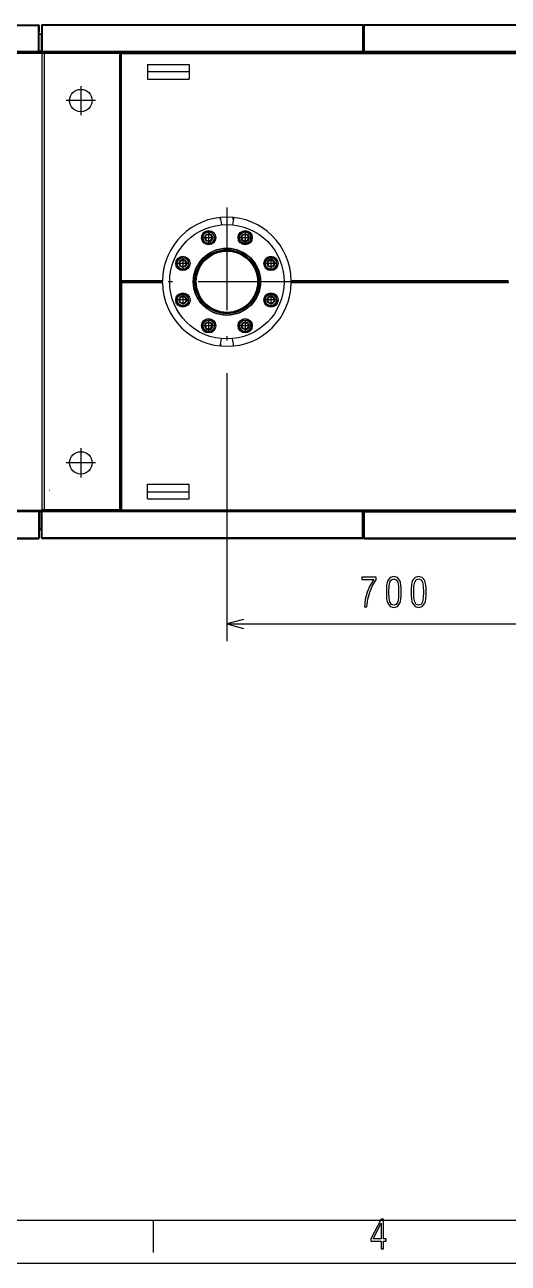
# Model space of a CAD drawing. Extents: x 0 to 420, y 0 to 297.
# Drawn here: x 142.5 to 198.9, y 0 to 144.3 of the extents above; entities that cross this region are included whole.
import ezdxf

# ---------------------------------------------------------------- set-up
doc = ezdxf.new("R2010")
doc.units = 0
doc.linetypes.add('DASHDOT', pattern=[18.5, 12, -3, 0.5, -3])
doc.layers.get('0').update_dxf_attribs({"linetype": 'CONTINUOUS'})

msp = doc.modelspace()

# ---------------------------------------------------------------- linework, layer by layer
at = {"color": 7}
for p, q in [((135.795517, 144.324677), (144.117737, 144.324677)), ((144.117737, 144.235779), (144.117737, 144.324677)), ((144.571365, 144.324615), (144.573303, 144.324677)), ((144.573303, 144.235779), (144.573303, 144.324677)), ((181.884399, 144.324677), (144.573303, 144.324677)), ((181.884399, 144.235779), (181.884399, 144.324677)), ((229.162186, 144.324677), (182.117737, 144.324677)), ((182.117737, 144.324677), (182.117737, 144.235779)), ((135.751068, 144.235779), (144.117737, 144.235779)), ((144.117737, 141.191345), (144.117737, 144.235779)), ((144.159424, 144.244415), (144.153778, 144.26178)), ((144.16217, 144.246887), (144.206619, 144.246887)), ((144.206619, 141.146896), (144.206619, 144.246887)), ((144.206619, 144.235779), (144.206619, 143.54689)), ((144.206619, 143.634903), (144.206619, 143.635773)), ((144.206619, 143.257996), (144.439941, 143.257996)), ((144.439941, 143.213562), (144.206619, 143.213562)), ((144.206619, 143.213562), (144.439941, 143.213562)), ((144.439941, 143.213562), (144.439941, 143.257996)), ((144.439941, 143.213562), (144.439941, 141.235779)), ((144.484406, 144.235779), (144.573303, 144.235779)), ((144.528839, 144.235779), (144.484406, 144.235779)), ((144.484406, 144.235779), (144.484406, 141.191345)), ((144.528839, 144.235809), (144.528839, 144.237305)), ((181.884399, 144.235779), (144.573303, 144.235779)), ((144.573303, 144.235779), (144.573303, 141.191345)), ((181.884399, 144.235779), (181.928833, 144.235779)), ((181.884399, 144.235779), (181.973297, 144.235779)), ((181.884399, 144.235779), (181.884399, 141.191345)), ((181.928833, 144.235779), (181.973297, 144.235779)), ((181.973297, 143.302444), (181.973297, 144.235779)), ((181.973297, 144.235779), (181.973297, 141.146896)), ((181.973297, 143.302109), (181.973297, 143.302444)), ((182.028839, 143.187271), (181.973297, 143.187271)), ((182.028839, 142.965057), (181.973297, 142.965057)), ((182.028839, 144.235779), (182.117737, 144.235779)), ((182.028839, 141.102448), (182.028839, 144.235779)), ((182.028839, 144.235779), (182.073303, 144.235779)), ((182.053894, 144.297638), (182.085815, 144.266708)), ((182.117737, 144.235779), (182.073303, 144.235779)), ((229.162186, 144.235779), (182.117737, 144.235779)), ((182.117737, 141.191345), (182.117737, 144.235779)), ((144.117737, 141.191345), (135.751068, 141.191345)), ((144.16217, 141.102448), (135.751068, 141.102448)), ((136.45108, 141.102448), (144.817734, 141.102448)), ((136.45108, 141.013565), (144.773285, 141.013565)), ((144.16217, 141.146896), (144.16217, 141.102448)), ((144.16217, 141.146896), (144.206619, 141.146896)), ((144.16217, 141.103943), (144.528839, 141.103943)), ((144.439941, 141.235779), (144.206619, 141.235779)), ((144.439941, 141.146896), (144.206619, 141.146896)), ((144.439941, 141.146896), (144.439941, 141.235779)), ((144.469666, 141.215057), (144.439941, 141.215057)), ((144.484406, 141.191345), (144.573303, 141.191345)), ((144.528839, 141.146896), (144.528839, 141.102448)), ((181.928833, 141.102448), (144.528839, 141.102448)), ((181.884399, 141.191345), (144.573303, 141.191345)), ((153.56218, 140.958008), (144.573303, 140.958008)), ((144.573303, 87.802444), (144.573303, 140.958008)), ((144.773285, 141.013565), (144.773285, 87.746895)), ((144.814362, 141.04689), (144.797272, 141.04689)), ((144.817734, 141.102448), (144.817734, 141.057999)), ((144.862183, 141.057999), (144.817734, 141.057999)), ((144.862183, 141.057999), (144.862183, 141.04689)), ((153.606628, 141.04689), (144.862183, 141.04689)), ((153.56218, 140.958008), (153.56218, 87.802444)), ((153.651062, 141.04689), (153.606628, 141.04689)), ((153.651062, 141.04689), (153.651062, 87.713562)), ((153.706619, 140.048386), (153.651062, 140.048386)), ((153.706619, 141.04689), (153.706619, 141.002441)), ((153.706619, 141.04689), (229.306625, 141.04689)), ((153.706619, 114.452446), (153.706619, 141.002441)), ((153.795517, 140.958008), (229.217743, 140.958008)), ((153.795517, 114.496895), (153.795517, 140.958008)), ((181.928833, 141.146896), (181.928833, 141.102448)), ((181.928833, 141.146896), (181.973297, 141.146896)), ((181.928833, 141.103943), (182.028839, 141.103943)), ((182.028839, 141.437271), (181.973297, 141.437271)), ((182.028839, 141.215057), (181.973297, 141.215057)), ((182.028839, 141.102448), (182.073303, 141.102448)), ((229.206619, 141.102448), (182.073303, 141.102448)), ((229.162186, 141.191345), (182.117737, 141.191345)), ((153.706619, 139.826157), (153.651062, 139.826157)), ((153.706619, 139.715057), (153.651062, 139.715057)), ((153.651062, 139.102448), (153.695511, 139.102448)), ((153.695511, 139.102448), (153.706619, 139.102448)), ((153.695511, 139.102448), (153.695511, 89.658005)), ((156.84552, 139.680222), (156.84552, 137.969116)), ((156.84552, 139.680222), (161.678833, 139.680222)), ((156.84552, 138.881714), (161.678833, 138.881714)), ((161.678833, 139.680222), (161.678833, 137.969116)), ((156.84552, 137.969116), (161.678833, 137.969116)), ((165.337189, 121.590675), (165.337189, 121.870682)), ((166.831619, 121.590683), (166.831619, 121.870682)), ((163.188583, 119.512894), (163.373169, 119.832596)), ((163.373169, 119.832596), (163.573486, 120.179558)), ((163.573486, 120.179558), (164.343292, 120.179558)), ((164.72818, 119.512894), (164.343292, 120.179558)), ((167.466858, 119.313652), (167.666077, 120.05722)), ((167.666077, 120.05722), (168.022675, 120.152771)), ((168.022675, 120.152771), (168.409668, 120.256462)), ((168.953979, 119.712128), (168.409668, 120.256462)), ((163.573486, 118.846222), (163.188583, 119.512894)), ((163.573486, 118.846222), (164.343292, 118.846222)), ((164.343292, 118.846222), (164.54361, 119.193184)), ((164.54361, 119.193184), (164.72818, 119.512894)), ((168.011169, 118.769318), (167.466858, 119.313652)), ((168.011169, 118.769318), (168.398163, 118.873009)), ((168.398163, 118.873009), (168.754761, 118.968559)), ((168.754761, 118.968559), (168.953979, 119.712128)), ((160.20816, 116.705482), (160.752502, 117.249817)), ((160.752502, 117.249817), (161.496063, 117.050575)), ((161.591614, 116.693993), (161.496063, 117.050575)), ((170.5504, 116.891144), (171.217072, 117.276047)), ((171.217072, 117.276047), (171.536774, 117.091461)), ((171.536774, 117.091461), (171.883728, 116.891144)), ((160.311859, 116.318497), (160.20816, 116.705482)), ((160.40741, 115.961914), (160.311859, 116.318497)), ((160.40741, 115.961914), (161.15097, 115.762672)), ((161.15097, 115.762672), (161.695313, 116.307007)), ((161.695313, 116.307007), (161.591614, 116.693993)), ((170.5504, 116.121346), (170.5504, 116.891144)), ((170.5504, 116.121346), (170.897369, 115.921028)), ((170.897369, 115.921028), (171.217072, 115.736443)), ((171.217072, 115.736443), (171.883728, 116.121346)), ((171.883728, 116.121346), (171.883728, 116.891144)), ((153.706619, 114.408005), (153.706619, 114.452446)), ((158.584412, 114.408005), (153.706619, 114.408005)), ((153.706619, 114.352448), (153.706619, 114.308006)), ((158.584412, 114.352448), (153.706619, 114.352448)), ((153.706619, 114.308006), (153.706619, 87.758003)), ((158.58493, 114.496895), (153.795517, 114.496895)), ((158.58493, 114.263557), (153.795517, 114.263557)), ((153.795517, 114.263557), (153.795517, 87.802444)), ((154.439957, 114.408005), (154.439957, 114.352448)), ((198.862823, 114.496895), (173.583862, 114.496895)), ((198.862823, 114.263557), (173.583862, 114.263557)), ((198.862183, 114.408005), (173.584412, 114.408005)), ((198.862183, 114.352448), (173.584412, 114.352448)), ((179.295319, 114.408005), (179.295319, 114.352448)), ((179.46199, 114.408005), (179.46199, 114.352448)), ((197.46199, 114.408005), (197.46199, 114.352448)), ((197.628662, 114.408005), (197.628662, 114.352448)), ((160.285065, 112.639107), (160.951736, 113.02401)), ((160.285065, 111.869308), (160.285065, 112.639107)), ((160.951736, 113.02401), (161.271439, 112.839424)), ((161.271439, 112.839424), (161.618408, 112.639107)), ((161.618408, 111.869308), (161.618408, 112.639107)), ((170.473495, 112.453445), (171.017822, 112.99778)), ((171.017822, 112.99778), (171.761398, 112.798538)), ((171.856934, 112.441956), (171.761398, 112.798538)), ((160.285065, 111.869308), (160.632019, 111.668991)), ((160.632019, 111.668991), (160.951736, 111.484406)), ((160.951736, 111.484406), (161.618408, 111.869308)), ((170.577179, 112.06646), (170.473495, 112.453445)), ((170.672729, 111.709877), (170.577179, 112.06646)), ((170.672729, 111.709877), (171.416306, 111.510635)), ((171.416306, 111.510635), (171.960632, 112.05497)), ((171.960632, 112.05497), (171.856934, 112.441956)), ((163.214813, 109.048325), (163.414063, 109.791893)), ((163.414063, 109.791893), (163.77063, 109.887444)), ((163.77063, 109.887444), (164.157623, 109.991135)), ((164.701965, 109.4468), (164.157623, 109.991135)), ((167.625198, 109.567268), (167.825516, 109.91423)), ((167.825516, 109.91423), (168.595322, 109.91423)), ((168.980225, 109.247559), (168.595322, 109.91423)), ((163.759155, 108.50399), (163.214813, 109.048325)), ((163.759155, 108.50399), (164.146118, 108.607681)), ((164.146118, 108.607681), (164.502716, 108.703232)), ((164.502716, 108.703232), (164.701965, 109.4468)), ((167.440613, 109.247559), (167.625198, 109.567268)), ((167.825516, 108.580894), (167.440613, 109.247559)), ((167.825516, 108.580894), (168.595322, 108.580894)), ((168.595322, 108.580894), (168.795639, 108.927856)), ((168.795639, 108.927856), (168.980225, 109.247559)), ((165.337189, 107.169777), (165.337189, 106.889755)), ((166.831619, 107.169769), (166.831619, 106.889763)), ((166.084412, 103.713562), (166.084412, 72.502457)), ((145.417725, 90.107033), (145.437378, 90.107033)), ((153.651062, 89.658005), (153.695511, 89.658005)), ((153.706619, 89.658005), (153.695511, 89.658005)), ((156.84552, 90.791336), (161.678833, 90.791336)), ((156.84552, 89.080231), (156.84552, 90.791336)), ((156.84552, 89.878738), (161.678833, 89.878738)), ((161.678833, 89.080231), (161.678833, 90.791336)), ((153.706619, 89.045403), (153.651062, 89.045403)), ((153.706619, 88.934296), (153.651062, 88.934296)), ((153.706619, 88.712067), (153.651062, 88.712067)), ((156.84552, 89.080231), (161.678833, 89.080231)), ((144.16217, 87.658005), (135.751068, 87.658005)), ((144.117737, 87.569115), (135.751068, 87.569115)), ((136.45108, 87.746895), (144.773285, 87.746895)), ((136.45108, 87.658005), (144.817734, 87.658005)), ((144.117737, 87.569115), (144.117737, 84.524673)), ((144.16217, 87.613556), (144.16217, 87.658005)), ((144.16217, 87.656509), (144.528839, 87.656509)), ((144.16217, 87.613556), (144.206619, 87.613556)), ((144.439941, 87.613556), (144.206619, 87.613556)), ((144.206619, 87.613556), (144.206619, 84.513565)), ((144.439941, 87.524673), (144.206619, 87.524673)), ((144.439941, 87.524673), (144.439941, 87.613556)), ((144.469666, 87.545403), (144.439941, 87.545403)), ((144.439941, 85.54689), (144.439941, 87.524673)), ((144.484406, 87.569115), (144.573303, 87.569115)), ((144.484406, 84.524673), (144.484406, 87.569115)), ((181.928833, 87.658005), (144.528839, 87.658005)), ((144.528839, 87.613556), (144.528839, 87.658005)), ((144.573212, 87.658005), (144.573303, 87.658005)), ((153.56218, 87.802444), (144.573303, 87.802444)), ((181.884399, 87.569115), (144.573303, 87.569115)), ((144.573303, 84.524673), (144.573303, 87.569115)), ((144.814362, 87.713562), (144.797272, 87.713562)), ((144.862183, 87.702446), (144.817734, 87.702446)), ((144.817734, 87.658005), (144.817734, 87.702446)), ((144.817734, 87.658005), (144.873291, 87.658005)), ((144.862183, 87.713562), (144.862183, 87.702446)), ((153.606628, 87.713562), (144.862183, 87.713562)), ((153.651062, 87.713562), (153.606628, 87.713562)), ((153.706619, 87.713562), (153.706619, 87.758003)), ((153.706619, 87.713562), (229.306625, 87.713562)), ((153.795517, 87.802444), (229.217743, 87.802444)), ((181.884399, 84.524673), (181.884399, 87.569115)), ((181.928833, 87.613556), (181.928833, 87.658005)), ((181.928833, 87.656509), (182.028839, 87.656509)), ((181.928833, 87.613556), (181.973297, 87.613556)), ((181.973297, 84.524673), (181.973297, 87.613556)), ((182.028839, 87.545403), (181.973297, 87.545403)), ((182.028839, 87.323181), (181.973297, 87.323181)), ((182.028839, 84.524673), (182.028839, 87.658005)), ((182.028839, 87.658005), (182.073303, 87.658005)), ((182.073303, 87.658005), (182.073364, 87.658005)), ((182.073303, 87.658005), (229.206619, 87.658005)), ((182.117737, 87.569115), (229.162186, 87.569115)), ((182.117737, 84.524673), (182.117737, 87.569115)), ((144.439941, 85.54689), (144.206619, 85.54689)), ((144.206619, 85.502449), (144.439941, 85.502449)), ((144.206619, 84.524673), (144.206619, 85.213562)), ((144.439941, 85.54689), (144.439941, 85.502449)), ((182.028839, 85.795403), (181.973297, 85.795403)), ((182.028839, 85.573181), (181.973297, 85.573181)), ((181.973297, 85.458008), (181.973297, 85.458344)), ((181.973297, 85.458008), (181.973297, 84.524673)), ((135.751068, 84.524673), (144.117737, 84.524673)), ((135.795517, 84.435783), (144.117737, 84.435783)), ((144.117737, 84.435783), (144.117737, 84.524673)), ((144.153809, 84.498741), (144.159424, 84.516037)), ((144.16217, 84.513565), (144.206619, 84.513565)), ((144.206619, 85.124672), (144.206619, 85.125542)), ((144.484406, 84.524673), (144.573303, 84.524673)), ((144.573273, 84.480225), (144.571777, 84.480225)), ((181.884399, 84.524673), (144.573303, 84.524673)), ((144.573303, 84.435783), (144.573303, 84.524673)), ((181.884399, 84.435783), (144.573303, 84.435783)), ((181.884399, 84.524673), (181.973297, 84.524673)), ((181.884399, 84.435783), (181.884399, 84.524673)), ((181.884399, 84.480225), (181.885071, 84.480225)), ((182.028839, 84.524673), (182.117737, 84.524673)), ((182.053894, 84.462814), (182.085815, 84.493744)), ((182.081757, 84.498444), (182.073303, 84.524673)), ((182.117737, 84.524673), (229.162186, 84.524673)), ((182.117737, 84.435783), (182.117737, 84.524673)), ((182.117737, 84.435783), (229.162186, 84.435783)), ((166.084412, 74.502457), (204.973297, 74.502457)), ((5, 5), (415, 5)), ((157.5, 5), (157.5, 1.25)), ((0, 0), (420, 0))]:
    msp.add_line(p, q, dxfattribs=at)
at = {"color": 7, "linetype": 'DASHDOT'}
for p, q in [((149.067734, 137.188553), (149.067734, 133.794113)), ((150.764954, 135.491333), (147.370514, 135.491333)), ((166.084412, 123.04689), (166.084412, 105.713562)), ((163.958374, 120.090668), (163.958374, 118.935112)), ((168.210419, 120.090668), (168.210419, 118.935112)), ((164.536163, 119.512894), (163.380615, 119.512894)), ((168.788208, 119.512894), (167.632629, 119.512894)), ((160.951736, 117.084023), (160.951736, 115.928467)), ((171.217072, 117.084023), (171.217072, 115.928467)), ((161.52951, 116.506248), (160.373962, 116.506248)), ((171.794846, 116.506248), (170.639282, 116.506248)), ((174.751068, 114.380226), (157.417725, 114.380226)), ((211.834396, 114.380226), (198.112183, 114.380226)), ((160.951736, 112.831985), (160.951736, 111.67643)), ((171.217072, 112.831985), (171.217072, 111.67643)), ((161.52951, 112.254204), (160.373962, 112.254204)), ((171.794846, 112.254204), (170.639282, 112.254204)), ((163.958374, 109.82534), (163.958374, 108.669785)), ((168.210419, 109.82534), (168.210419, 108.669785)), ((164.536163, 109.247559), (163.380615, 109.247559)), ((168.788208, 109.247559), (167.632629, 109.247559)), ((149.067734, 94.966339), (149.067734, 91.571892)), ((150.764954, 93.269119), (147.370514, 93.269119))]:
    msp.add_line(p, q, dxfattribs=at)
at = {"color": 7}
for points in [[(144.117737, 144.280228), (144.127594, 144.277542), (144.137482, 144.269836), (144.152283, 144.251007), (144.157227, 144.24353)], [(144.206619, 144.246887), (144.206543, 144.246582), (144.206268, 144.246262), (144.2052, 144.245621), (144.199463, 144.244034), (144.173157, 144.24054), (144.117737, 144.235779)], [(144.16217, 144.246887), (144.161987, 144.246262), (144.161469, 144.245621), (144.159332, 144.244354), (144.148438, 144.24118), (144.117737, 144.235779)], [(144.439941, 143.213562), (144.452255, 143.217026), (144.462982, 143.22641), (144.473145, 143.243317), (144.48082, 143.267471), (144.484406, 143.302444)], [(182.073303, 144.235779), (182.089966, 144.260498), (182.101883, 144.273438), (182.11142, 144.279129), (182.11618, 144.280151)], [(144.16217, 141.146896), (144.150482, 141.150635), (144.138794, 141.16124), (144.122421, 141.184021), (144.117737, 141.191345)], [(144.16217, 141.102448), (144.157501, 141.103668), (144.150482, 141.10994), (144.141113, 141.125946), (144.129425, 141.155624), (144.117737, 141.191345)], [(144.117737, 141.191345), (144.166351, 141.174957), (144.187866, 141.165604), (144.199127, 141.158585), (144.205414, 141.151566), (144.206619, 141.146896)], [(144.117737, 141.191345), (144.142044, 141.174957), (144.154938, 141.163269), (144.160828, 141.153915), (144.16217, 141.146896)], [(144.439941, 141.235779), (144.464264, 141.219406), (144.477173, 141.207718), (144.483032, 141.198349), (144.484406, 141.191345)], [(144.573303, 141.191345), (144.556915, 141.167023), (144.545227, 141.154129), (144.535858, 141.148254), (144.528839, 141.146896)], [(144.573303, 141.191345), (144.556915, 141.142715), (144.547562, 141.121185), (144.540527, 141.10994), (144.533524, 141.103668), (144.528839, 141.102448)], [(144.773285, 141.013565), (144.789673, 141.06218), (144.799011, 141.08371), (144.80603, 141.094955), (144.813049, 141.101242), (144.817734, 141.102448)], [(144.773285, 141.013565), (144.789673, 141.037872), (144.801361, 141.050766), (144.81073, 141.056641), (144.817734, 141.057999)], [(144.862183, 141.057999), (144.860229, 141.052078), (144.854492, 141.046158), (144.839355, 141.037262), (144.809448, 141.025406), (144.773285, 141.013565)], [(153.56218, 140.958008), (153.604492, 140.986069), (153.627563, 141.004791), (153.64035, 141.018829), (153.648346, 141.032852), (153.651062, 141.04689)], [(153.56218, 140.958008), (153.578552, 141.006622), (153.587906, 141.028152), (153.594925, 141.039398), (153.601944, 141.045685), (153.606628, 141.04689)], [(153.56218, 140.958008), (153.586487, 140.990753), (153.599396, 141.014145), (153.606018, 141.037537), (153.606628, 141.04689)], [(153.56218, 140.958008), (153.580597, 140.98494), (153.588501, 140.993637)], [(153.795517, 140.958008), (153.767441, 141.000305), (153.748718, 141.023407), (153.734695, 141.036179), (153.720657, 141.044174), (153.706619, 141.04689)], [(153.795517, 140.958008), (153.762756, 140.982315), (153.73938, 140.995209), (153.715973, 141.001846), (153.706619, 141.002441)], [(153.795517, 140.958008), (153.746887, 140.97438), (153.725372, 140.983734), (153.714111, 140.990753), (153.707825, 140.997772), (153.706619, 141.002441)], [(153.795517, 140.958008), (153.768585, 140.976425), (153.759888, 140.984314)], [(153.795517, 140.958008), (153.768738, 140.976303), (153.76004, 140.984146)], [(181.884399, 141.191345), (181.900772, 141.167023), (181.912476, 141.154129), (181.921829, 141.148254), (181.928833, 141.146896)], [(181.884399, 141.191345), (181.900772, 141.142715), (181.910126, 141.121185), (181.917145, 141.10994), (181.924164, 141.103668), (181.928833, 141.102448)], [(181.884399, 141.191345), (181.902176, 141.165207), (181.914032, 141.152847), (181.922913, 141.147858), (181.928833, 141.146896)], [(181.884399, 141.191345), (181.933014, 141.174957), (181.954544, 141.165604), (181.965805, 141.158585), (181.972076, 141.151566), (181.973297, 141.146896)], [(181.884399, 141.191345), (181.908707, 141.174957), (181.9216, 141.163269), (181.92749, 141.153915), (181.928833, 141.146896)], [(182.117737, 141.191345), (182.075439, 141.163269), (182.052338, 141.144562), (182.039551, 141.130524), (182.031555, 141.116486), (182.028839, 141.102448)], [(182.117737, 141.191345), (182.102921, 141.146896), (182.091064, 141.119431), (182.085144, 141.110138), (182.079224, 141.104385), (182.073303, 141.102448)], [(182.117737, 141.191345), (182.09343, 141.158585), (182.080536, 141.135193), (182.073898, 141.111801), (182.073303, 141.102448)], [(182.117737, 141.191345), (182.099304, 141.164398), (182.091431, 141.155701)], [(165.297256, 121.866585), (165.327026, 121.653435), (165.36409, 121.440765), (165.408859, 121.228798), (165.447937, 121.070412), (165.462097, 121.017776)], [(166.871552, 121.866585), (166.841797, 121.653435), (166.804718, 121.440765), (166.759949, 121.228806), (166.720886, 121.070419), (166.706726, 121.017776)], [(162.167725, 114.380226), (162.168945, 114.47683), (162.172577, 114.57338), (162.178619, 114.6698), (162.187073, 114.766045), (162.197937, 114.862045), (162.211212, 114.957741), (162.226868, 115.053078), (162.244934, 115.147987), (162.26535, 115.242416), (162.288116, 115.336296), (162.313263, 115.429581), (162.340729, 115.522202), (162.370499, 115.614105), (162.402588, 115.705231), (162.436935, 115.795525), (162.473541, 115.884926), (162.51239, 115.973381), (162.553467, 116.060837), (162.59671, 116.147232), (162.64212, 116.232521), (162.689682, 116.316643), (162.739334, 116.399551), (162.791077, 116.481201), (162.844849, 116.561523), (162.90065, 116.64048), (162.958435, 116.718025), (163.018143, 116.794106), (163.079773, 116.868675), (163.143265, 116.941689), (163.208603, 117.013107), (163.275726, 117.08287), (163.344604, 117.150955), (163.415176, 117.217308), (163.487427, 117.281891), (163.56131, 117.344666), (163.636749, 117.405586), (163.71373, 117.46463), (163.792191, 117.521759)], [(168.376099, 117.522125), (168.453506, 117.465805), (168.52948, 117.407616), (168.603958, 117.347595), (168.67691, 117.285774), (168.748291, 117.222191), (168.818039, 117.156883), (168.886139, 117.089897), (168.95253, 117.021255), (169.017197, 116.951019), (169.080078, 116.879211), (169.141144, 116.805885), (169.200348, 116.731087), (169.257675, 116.654854), (169.31308, 116.577232), (169.366547, 116.498276), (169.417999, 116.418022), (169.467468, 116.336533), (169.514877, 116.253845), (169.560226, 116.170013), (169.60347, 116.085091), (169.644592, 115.99913), (169.683563, 115.912178), (169.720383, 115.824287), (169.755005, 115.735512), (169.787415, 115.645912), (169.817581, 115.555534), (169.84552, 115.464439), (169.871185, 115.372673), (169.894562, 115.280312), (169.915649, 115.187386), (169.934448, 115.093971), (169.950928, 115.000122), (169.965088, 114.905891), (169.976898, 114.811333), (169.986389, 114.716515), (169.99353, 114.62149), (169.998291, 114.526321), (170.000732, 114.431061)], [(153.706619, 114.452446), (153.707825, 114.45713), (153.714111, 114.464142), (153.730103, 114.473503), (153.759796, 114.485199), (153.795517, 114.496895)], [(153.795517, 114.496895), (153.762756, 114.472588), (153.73938, 114.459686), (153.715973, 114.453056), (153.706619, 114.452446)], [(153.795517, 114.496895), (153.767441, 114.45459), (153.748718, 114.431496), (153.734695, 114.418716), (153.720657, 114.410721), (153.706619, 114.408005)], [(153.795517, 114.263557), (153.767441, 114.305862), (153.748718, 114.328957), (153.734695, 114.341736), (153.720657, 114.349731), (153.706619, 114.352448)], [(153.706619, 114.308006), (153.707825, 114.303322), (153.714111, 114.29631), (153.730103, 114.286949), (153.759796, 114.275253), (153.795517, 114.263557)], [(153.795517, 114.263557), (153.762756, 114.287865), (153.73938, 114.300766), (153.715973, 114.307396), (153.706619, 114.308006)], [(153.759888, 114.470581), (153.775574, 114.483734), (153.795517, 114.496895)], [(153.759888, 114.289871), (153.775574, 114.276718), (153.795517, 114.263557)], [(162.167725, 114.380226), (162.168945, 114.283646), (162.172577, 114.187119), (162.178619, 114.090721), (162.187073, 113.994499), (162.197937, 113.898521), (162.211182, 113.802849), (162.226837, 113.707542), (162.244873, 113.612656), (162.265289, 113.51825), (162.288071, 113.424385), (162.313171, 113.331123), (162.340637, 113.238525), (162.370392, 113.146645), (162.402466, 113.055534), (162.436798, 112.965263), (162.473389, 112.875877), (162.512238, 112.787437), (162.553284, 112.700005), (162.596497, 112.613625), (162.641907, 112.528351), (162.689423, 112.444237), (162.739075, 112.361343), (162.790771, 112.279716), (162.844543, 112.199402), (162.900299, 112.120453), (162.958038, 112.042915), (163.017731, 111.966843), (163.079346, 111.892281), (163.142822, 111.819275), (163.208115, 111.747864), (163.275208, 111.678101), (163.344055, 111.610023), (163.414612, 111.543671), (163.486816, 111.479088), (163.560669, 111.416313), (163.636093, 111.355385), (163.713043, 111.296341), (163.791473, 111.239204)], [(168.376709, 111.23877), (168.454102, 111.295097), (168.53006, 111.353302), (168.604538, 111.413338), (168.677475, 111.475166), (168.74884, 111.538757), (168.818573, 111.60408), (168.886658, 111.671082), (168.953033, 111.739731), (169.01767, 111.809982), (169.080536, 111.881798), (169.141602, 111.955132), (169.20079, 112.029938), (169.258102, 112.106178), (169.313477, 112.183807), (169.366928, 112.262772), (169.418381, 112.343025), (169.467819, 112.424522), (169.515213, 112.50721), (169.560547, 112.591049), (169.60376, 112.675972), (169.644882, 112.76194), (169.683838, 112.8489), (169.720642, 112.93679), (169.755234, 113.025566), (169.787628, 113.115173), (169.81778, 113.205551), (169.845703, 113.296646), (169.871338, 113.388412), (169.894714, 113.480782), (169.915802, 113.5737), (169.93457, 113.667114), (169.951035, 113.760971), (169.965179, 113.855202), (169.976974, 113.949753), (169.98645, 114.044571), (169.993561, 114.139595), (169.998322, 114.234764), (170.000732, 114.330025)], [(198.862183, 114.408005), (198.862198, 114.408119), (198.862213, 114.408363), (198.862396, 114.420586), (198.862823, 114.496895)], [(198.862183, 114.352448), (198.862198, 114.352333), (198.862213, 114.352089), (198.862396, 114.339867), (198.862823, 114.263557)], [(165.297256, 106.893867), (165.327026, 107.107018), (165.36409, 107.319687), (165.408859, 107.531654), (165.447937, 107.690041), (165.462097, 107.742676)], [(166.871552, 106.893867), (166.841797, 107.107018), (166.804718, 107.319687), (166.759949, 107.531647), (166.720886, 107.690033), (166.706726, 107.742676)], [(144.16217, 87.658005), (144.157501, 87.656792), (144.150482, 87.650513), (144.141113, 87.634514), (144.129425, 87.60482), (144.117737, 87.569115)], [(144.16217, 87.613556), (144.150482, 87.609818), (144.138794, 87.599213), (144.122421, 87.576431), (144.117737, 87.569115)], [(144.117737, 87.569115), (144.142044, 87.585487), (144.154938, 87.597183), (144.160828, 87.606537), (144.16217, 87.613556)], [(144.117737, 87.569115), (144.166351, 87.585487), (144.187866, 87.594849), (144.199127, 87.601868), (144.205414, 87.608879), (144.206619, 87.613556)], [(144.439941, 87.524673), (144.466064, 87.54245), (144.478455, 87.554298), (144.483429, 87.563187), (144.484406, 87.569115)], [(144.573303, 87.569115), (144.556915, 87.617737), (144.547562, 87.639259), (144.540527, 87.650513), (144.533524, 87.656792), (144.528839, 87.658005)], [(144.573303, 87.569115), (144.556915, 87.593422), (144.545227, 87.606323), (144.535858, 87.612198), (144.528839, 87.613556)], [(144.773285, 87.746895), (144.821899, 87.730515), (144.843445, 87.721161), (144.854691, 87.714142), (144.860962, 87.707123), (144.862183, 87.702446)], [(144.773285, 87.746895), (144.789673, 87.698273), (144.799011, 87.676743), (144.80603, 87.665489), (144.813049, 87.659218), (144.817734, 87.658005)], [(144.773285, 87.746895), (144.789673, 87.72258), (144.801361, 87.709686), (144.81073, 87.703812), (144.817734, 87.702446)], [(153.56218, 87.802444), (153.604492, 87.774376), (153.627563, 87.755661), (153.64035, 87.741631), (153.648346, 87.727592), (153.651062, 87.713562)], [(153.606628, 87.713562), (153.601944, 87.714767), (153.594925, 87.721046), (153.585571, 87.737053), (153.573883, 87.766739), (153.56218, 87.802444)], [(153.56218, 87.802444), (153.586487, 87.769699), (153.599396, 87.746307), (153.606018, 87.722916), (153.606628, 87.713562)], [(153.588501, 87.766815), (153.575333, 87.782516), (153.56218, 87.802444)], [(153.795517, 87.802444), (153.762756, 87.778137), (153.73938, 87.765244), (153.715973, 87.758606), (153.706619, 87.758003)], [(153.795517, 87.802444), (153.767441, 87.760139), (153.748718, 87.737053), (153.734695, 87.724274), (153.720657, 87.716278), (153.706619, 87.713562)], [(153.795517, 87.802444), (153.746887, 87.786072), (153.725372, 87.776718), (153.714111, 87.769699), (153.707825, 87.76268), (153.706619, 87.758003)], [(153.795517, 87.802444), (153.768585, 87.784027), (153.759888, 87.776131)], [(153.795517, 87.802444), (153.768585, 87.784027), (153.759888, 87.776131)], [(181.884399, 87.569115), (181.900772, 87.617737), (181.910126, 87.639259), (181.917145, 87.650513), (181.924164, 87.656792), (181.928833, 87.658005)], [(181.884399, 87.569115), (181.933014, 87.585487), (181.954544, 87.594849), (181.965805, 87.601868), (181.972076, 87.608879), (181.973297, 87.613556)], [(181.928833, 87.613556), (181.92511, 87.601868), (181.91449, 87.590164), (181.891724, 87.573792), (181.884399, 87.569115)], [(181.884399, 87.569115), (181.908707, 87.585487), (181.9216, 87.597183), (181.92749, 87.606537), (181.928833, 87.613556)], [(181.884399, 87.569115), (181.902176, 87.595238), (181.914032, 87.607605), (181.922913, 87.612587), (181.928833, 87.613556)], [(181.884399, 87.569115), (181.900772, 87.593422), (181.912476, 87.606323), (181.921829, 87.612198), (181.928833, 87.613556)], [(182.117737, 87.569115), (182.075439, 87.597183), (182.052338, 87.615898), (182.039551, 87.629936), (182.031555, 87.643967), (182.028839, 87.658005)], [(182.117737, 87.569115), (182.09343, 87.601868), (182.080536, 87.625259), (182.073898, 87.648651), (182.073303, 87.658005)], [(182.073303, 87.658005), (182.077972, 87.656792), (182.084991, 87.650513), (182.094345, 87.634514), (182.106049, 87.60482), (182.117737, 87.569115)], [(182.091431, 87.604744), (182.104584, 87.58905), (182.117737, 87.569115)], [(144.439941, 85.54689), (144.452255, 85.543419), (144.462982, 85.534042), (144.473145, 85.517136), (144.48082, 85.492973), (144.484406, 85.458008)], [(144.206619, 84.513565), (144.206543, 84.513878), (144.206268, 84.514191), (144.2052, 84.514832), (144.199463, 84.516418), (144.173157, 84.519913), (144.117737, 84.524673)], [(144.16217, 84.513565), (144.161987, 84.514191), (144.161469, 84.514832), (144.159332, 84.516098), (144.148438, 84.519272), (144.117737, 84.524673)], [(144.117737, 84.480225), (144.127594, 84.482903), (144.137482, 84.490616), (144.152283, 84.509445), (144.157227, 84.516922)], [(182.117737, 84.480225), (182.108841, 84.482407), (182.096985, 84.491638), (182.082184, 84.510941), (182.073303, 84.524673)], [(168.016251, 75.020096), (166.084412, 74.502457), (168.016251, 73.984818)]]:
    msp.add_lwpolyline(points, dxfattribs=at)
for points in [[(182.101669, 76.502457), (182.402344, 76.502457), (182.515076, 77.390373), (182.731201, 78.217224), (183.050659, 78.968903), (183.47348, 79.645409), (183.47348, 79.950775), (181.796295, 79.950775), (181.796295, 79.6689), (183.18689, 79.6689), (182.75, 78.954803), (182.425827, 78.184334), (182.205017, 77.362183)], [(184.662079, 78.226616), (184.666763, 77.780304), (184.694946, 77.413864), (184.741943, 77.117889), (184.821808, 76.901779), (185.113068, 76.549438), (185.531189, 76.431992), (185.944611, 76.549438), (186.235901, 76.901779), (186.311066, 77.117889), (186.362732, 77.413864), (186.39093, 77.780304), (186.40033, 78.226616), (186.39093, 78.663528), (186.358032, 79.034668), (186.306366, 79.325943), (186.235901, 79.546753), (185.944611, 79.894402), (185.531189, 80.016556), (185.113068, 79.894402), (184.821808, 79.546753), (184.741943, 79.325943), (184.694946, 79.034668), (184.666763, 78.663528)], [(184.962738, 78.221916), (184.986237, 78.89373), (185.0755, 79.372925), (185.249329, 79.6548), (185.531189, 79.753464), (185.80838, 79.6548), (185.982208, 79.372925), (186.066772, 78.89373), (186.094955, 78.221916), (186.066772, 77.54541), (185.982208, 77.066208), (185.80838, 76.784332), (185.531189, 76.690376), (185.249329, 76.784332), (185.0755, 77.066208), (184.986237, 77.54541)], [(187.55603, 78.226616), (187.56073, 77.780304), (187.588928, 77.413864), (187.635895, 77.117889), (187.715759, 76.901779), (188.007034, 76.549438), (188.425171, 76.431992), (188.838577, 76.549438), (189.129852, 76.901779), (189.205017, 77.117889), (189.256714, 77.413864), (189.284882, 77.780304), (189.294281, 78.226616), (189.284882, 78.663528), (189.252014, 79.034668), (189.200317, 79.325943), (189.129852, 79.546753), (188.838577, 79.894402), (188.425171, 80.016556), (188.007034, 79.894402), (187.715759, 79.546753), (187.635895, 79.325943), (187.588928, 79.034668), (187.56073, 78.663528)], [(187.856689, 78.221916), (187.880188, 78.89373), (187.969452, 79.372925), (188.14328, 79.6548), (188.425171, 79.753464), (188.702332, 79.6548), (188.87616, 79.372925), (188.960724, 78.89373), (188.988922, 78.221916), (188.960724, 77.54541), (188.87616, 77.066208), (188.702332, 76.784332), (188.425171, 76.690376), (188.14328, 76.784332), (187.969452, 77.066208), (187.880188, 77.54541)], [(184.038925, 1.675839), (184.3396, 1.675839), (184.3396, 2.573154), (184.654358, 2.573154), (184.654358, 2.826846), (184.3396, 2.826846), (184.3396, 5.124161), (184.038925, 5.124161), (182.845627, 2.826846), (182.845627, 2.573154), (184.038925, 2.573154)], [(183.141602, 2.826846), (184.071808, 4.673154), (184.038925, 2.826846)]]:
    msp.add_lwpolyline(points, close=True, dxfattribs=at)
for centre, radius in [((149.067734, 135.491333), 1.305556), ((166.084412, 114.380226), 6.666667), ((163.958374, 119.512894), 0.833333), ((163.958374, 119.512894), 0.665004), ((163.958374, 119.512894), 0.444444), ((163.958374, 119.512894), 0.388889), ((168.210419, 119.512894), 0.833333), ((168.210419, 119.512894), 0.665004), ((168.210419, 119.512894), 0.444444), ((168.210419, 119.512894), 0.388889), ((160.951736, 116.506248), 0.833333), ((160.951736, 116.506248), 0.665004), ((160.951736, 116.506248), 0.444444), ((166.084412, 114.380226), 3.916667), ((166.084412, 114.380226), 3.888889), ((166.084412, 114.380226), 3.725138), ((166.084412, 114.380226), 3.669922), ((166.084412, 114.380226), 3.594825), ((166.084412, 114.380226), 3.567217), ((171.217072, 116.506248), 0.833333), ((171.217072, 116.506248), 0.665004), ((171.217072, 116.506248), 0.444444), ((160.951736, 116.506248), 0.388889), ((171.217072, 116.506248), 0.388889), ((160.951736, 112.254204), 0.833333), ((160.951736, 112.254204), 0.665004), ((160.951736, 112.254204), 0.444444), ((160.951736, 112.254204), 0.388889), ((171.217072, 112.254204), 0.833333), ((171.217072, 112.254204), 0.665004), ((171.217072, 112.254204), 0.444444), ((171.217072, 112.254204), 0.388889), ((163.958374, 109.247559), 0.833333), ((163.958374, 109.247559), 0.665004), ((163.958374, 109.247559), 0.444444), ((168.210419, 109.247559), 0.833333), ((168.210419, 109.247559), 0.665004), ((168.210419, 109.247559), 0.444444), ((163.958374, 109.247559), 0.388889), ((168.210419, 109.247559), 0.388889), ((149.067734, 93.269119), 1.305556)]:
    msp.add_circle(centre, radius, dxfattribs=at)
for centre, radius, start, end in [((144.117737, 144.235779), 0.088889, 7.18075, 90.000003), ((144.117737, 144.235779), 0.044444, 12.451556, 90.000003), ((144.439941, 143.302444), 0.044444, 269.999997, 0), ((144.573303, 144.235779), 0.088889, 90.000003, 180.000005), ((144.573303, 144.235779), 0.044444, 90.000003, 180.000005), ((181.884399, 144.235779), 0.088889, 0, 90.000003), ((181.884399, 144.235779), 0.044444, 0, 90.000003), ((182.117737, 144.235779), 0.088889, 89.999996, 179.999995), ((182.117737, 144.235779), 0.044444, 89.999996, 179.999995), ((144.573303, 141.191345), 0.088889, 180.000005, 239.999983), ((144.573303, 141.191345), 0.044444, 180.000005, 233.516371), ((166.084412, 114.408005), 7.5, 0.679077, 179.32092), ((163.958374, 119.512894), 0.384306, 169.999993, 100.000014), ((163.958374, 119.512894), 0.444444, 269.999997, 90.000003), ((168.210419, 119.512894), 0.384306, 169.999993, 100.000014), ((168.210419, 119.512894), 0.444444, 225, 45.000001), ((160.951736, 116.506248), 0.444444, 314.999999, 135), ((171.217072, 116.506248), 0.444444, 0, 179.999995), ((160.951736, 116.506248), 0.384306, 169.999993, 100.000014), ((171.217072, 116.506248), 0.384306, 169.999993, 100.000014), ((150.335068, 114.492714), 8.249811, 359.411664, 0.02902), ((150.335068, 114.267738), 8.249811, 359.97098, 0.588336), ((166.084412, 114.352448), 7.5, 180.67908, 359.320923), ((166.142944, 114.380226), 3.975208, 179.312915, 180.695759), ((181.833725, 114.492714), 8.249795, 179.970977, 180.588334), ((181.833725, 114.267738), 8.249795, 179.411666, 180.029023), ((186.239777, 114.380226), 1.944444, 179.181502, 180.818566), ((190.684204, 114.380226), 1.944444, 359.18143, 0.818503), ((160.951736, 112.254204), 0.444444, 0, 180.000005), ((160.951736, 112.254204), 0.384306, 169.999993, 100.000014), ((171.217072, 112.254204), 0.384306, 169.999993, 100.000014), ((171.217072, 112.254204), 0.444444, 314.999999, 135), ((168.210419, 109.247559), 0.444444, 269.999997, 90.000003), ((163.958374, 109.247559), 0.384306, 169.999993, 100.000014), ((163.958374, 109.247559), 0.444444, 225, 45.000001), ((168.210419, 109.247559), 0.384306, 169.999993, 100.000014), ((144.573303, 87.569115), 0.088889, 120.000017, 179.999995), ((144.573303, 87.569115), 0.044444, 126.483629, 179.999995), ((144.439941, 85.458008), 0.044444, 360, 90.000003), ((144.117737, 84.524673), 0.044444, 269.999997, 347.548413), ((144.117737, 84.524673), 0.088889, 269.999997, 352.81924), ((144.573303, 84.524673), 0.088889, 179.999995, 269.999997), ((144.573303, 84.524673), 0.044444, 179.999995, 269.999997), ((181.884399, 84.524673), 0.044444, 269.999997, 360), ((181.884399, 84.524673), 0.088889, 269.999997, 360), ((182.117737, 84.524673), 0.088889, 180.000005, 270.000004), ((182.117737, 84.524673), 0.044444, 180.000005, 270.000004)]:
    msp.add_arc(centre, radius, start, end, dxfattribs=at)

doc.saveas('drawing.dxf')
